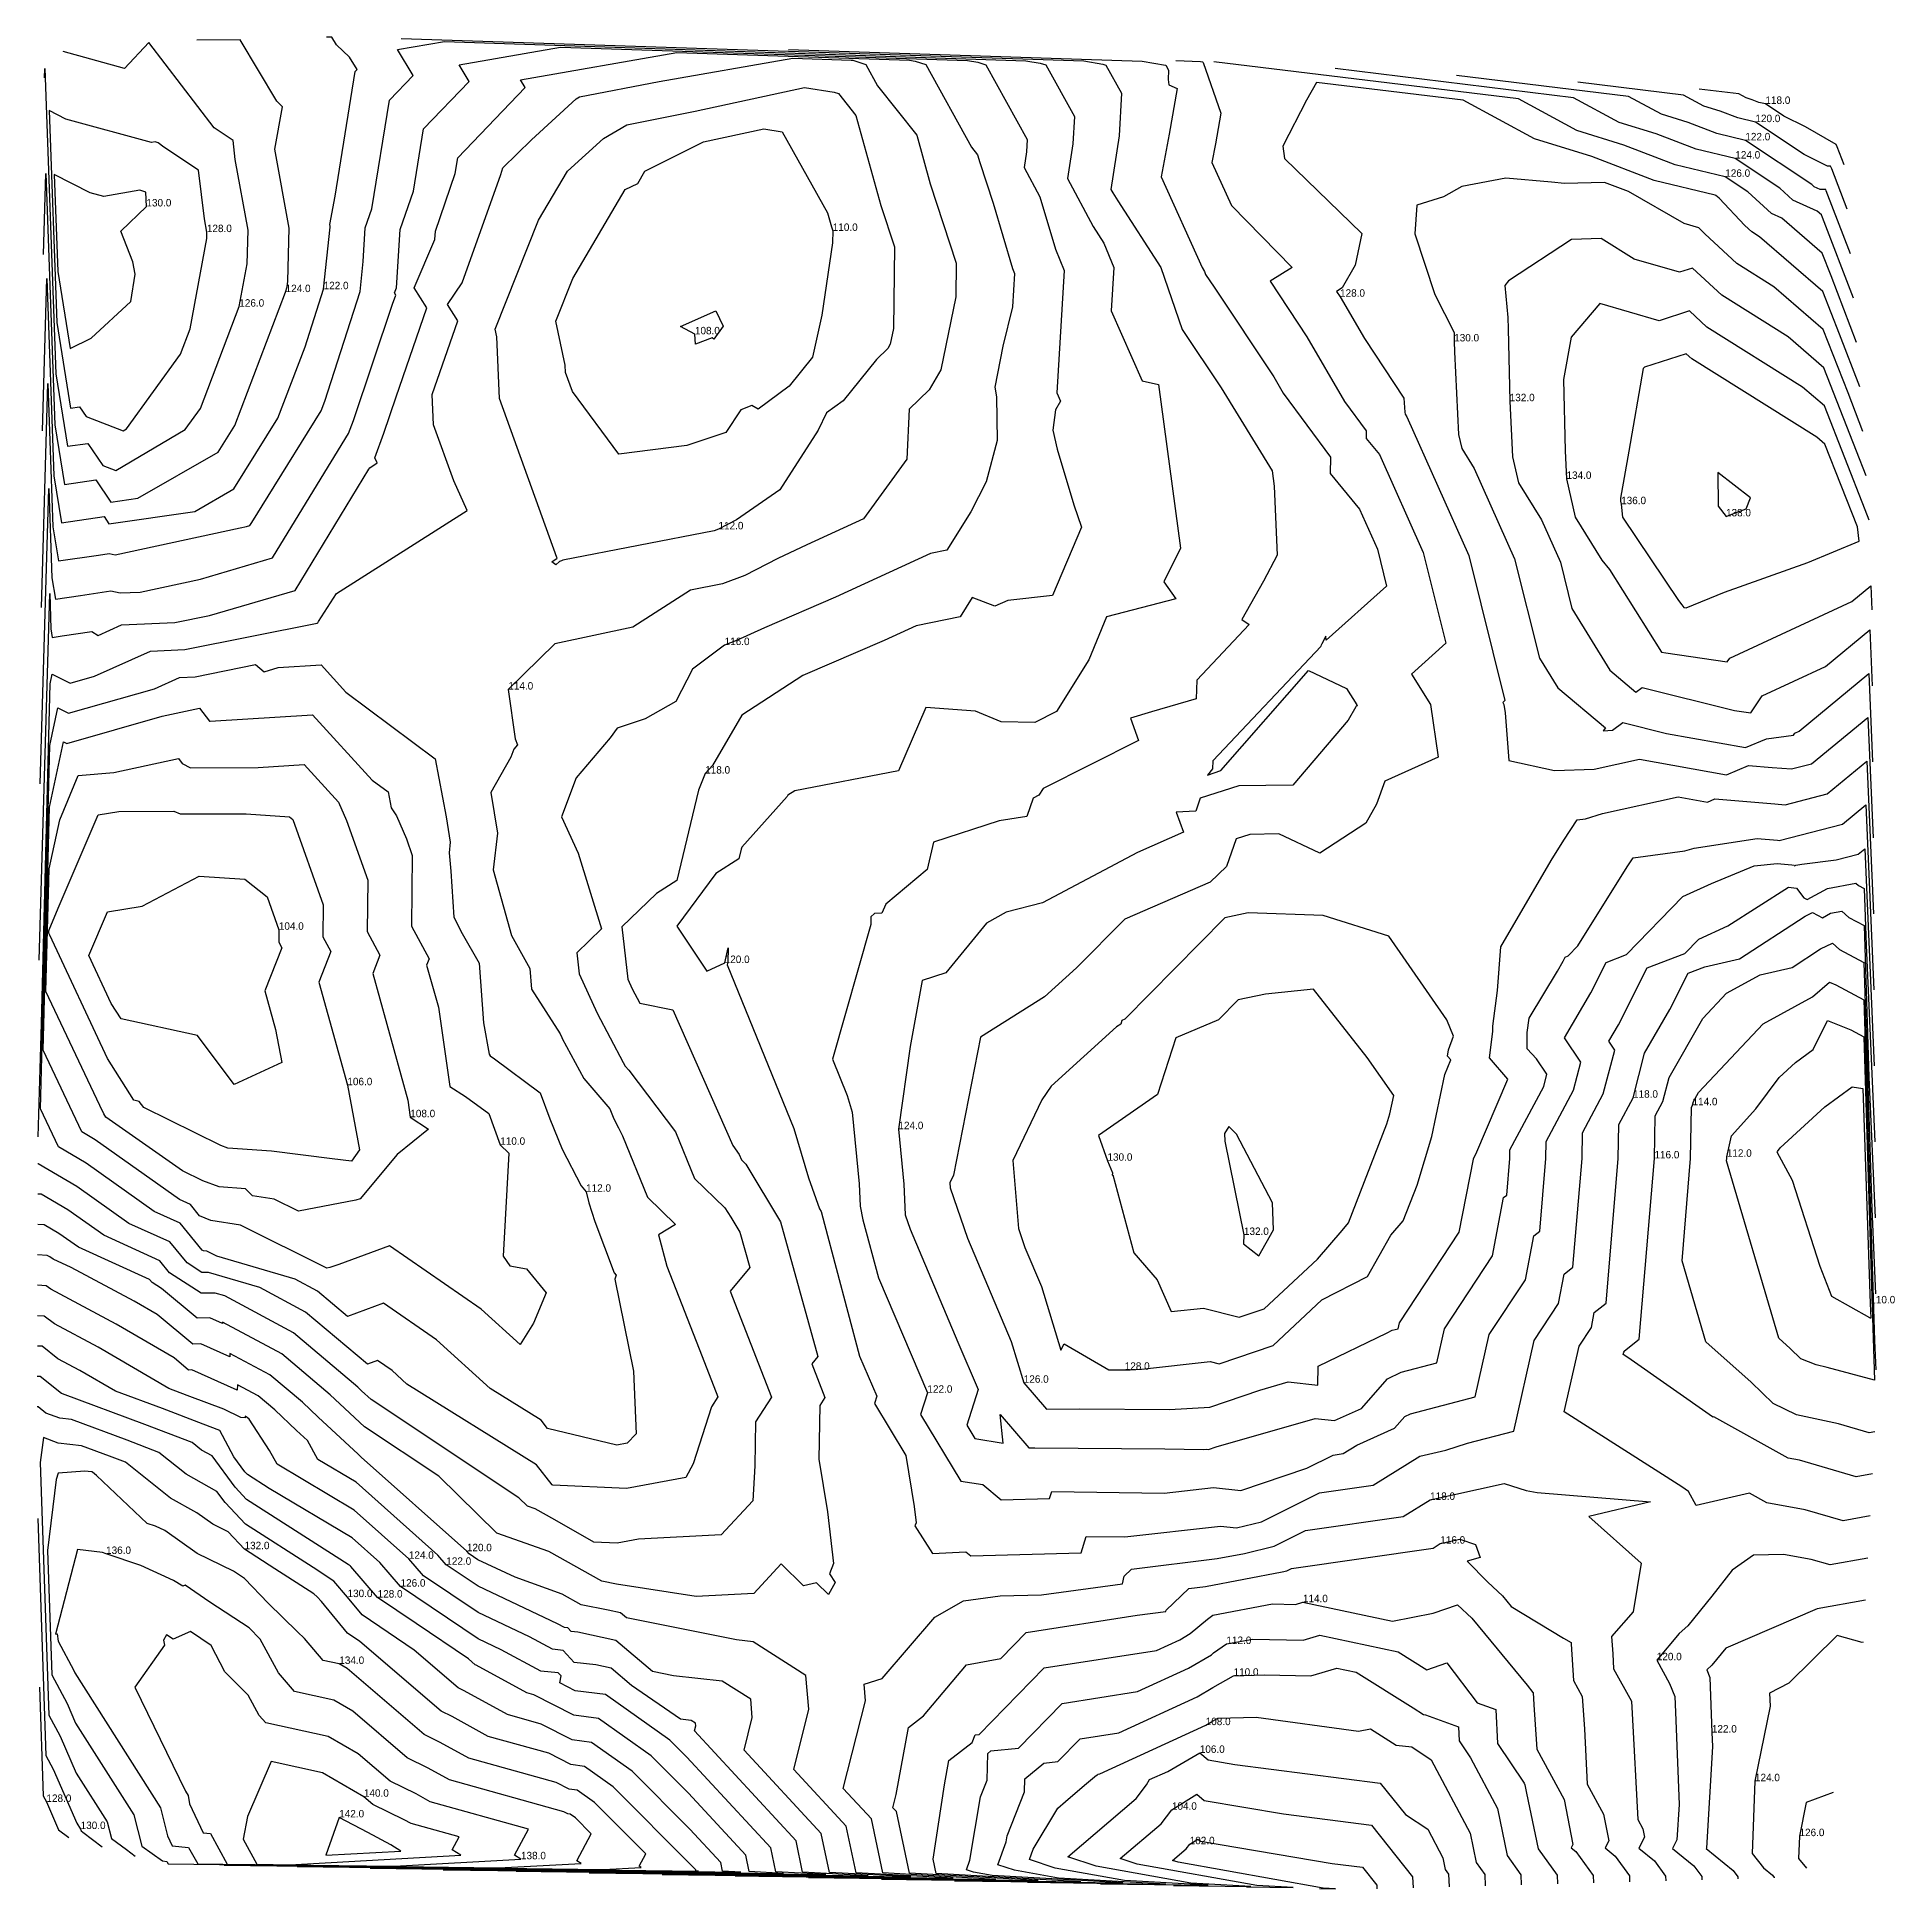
# Model space of a CAD drawing. Header units: metres. Extents: x 3 to 502, y 2 to 500.
import ezdxf

# ---------------------------------------------------------------- set-up
doc = ezdxf.new("R2010")
doc.units = ezdxf.units.M
doc.layers.add('CONTOURS', color=3, linetype='Continuous')
doc.layers.add('LABELS', color=7, linetype='Continuous')

msp = doc.modelspace()

# ---------------------------------------------------------------- linework, layer by layer
at = {"layer": 'CONTOURS'}
for points in [[(3.97, 394.02), (5.14, 434.91), (7.03, 381.95), (9.06, 369.35), (20.52, 371.01), (21.83, 369.08), (44.9, 372.39), (55.39, 378.42), (67.21, 397.45), (74.54, 416.63), (79.5, 432.06), (81.24, 448.74), (81.25, 449.02), (81.17, 449.43), (82.56, 457.06), (87.96, 490.53), (88.46, 491.05), (86.47, 494.39), (82.93, 497.67), (81.7, 499.76), (80.22, 499.75)], [(4.27, 441.42), (4.89, 463.11), (7.29, 395.66), (9.88, 379.61), (18.32, 380.83), (22.37, 374.9), (29.63, 375.94), (51.15, 388.31), (55.61, 395.49), (69.29, 431.28), (69.74, 432.69), (69.89, 434.2), (70.21, 448.48), (66.41, 469.65), (68.48, 481.07), (66.88, 482.55), (57.11, 499.04), (45.43, 498.96)], [(100.34, 499.43), (283.72, 493.38), (288.79, 492.51), (289.61, 492.25), (293.79, 484.68), (293.18, 473.25), (290.96, 458.88), (291.44, 457.98), (292.84, 455.78), (304.32, 437.86), (310.08, 421.25), (320.57, 405.54), (334.28, 383.3), (334.82, 379.17), (335.59, 360.68), (331.94, 353.63), (326.15, 343.4), (328.11, 341.98), (314.05, 327.09), (313.87, 322.08), (301.82, 318.57), (296.19, 316.88), (298.37, 310.85), (272.71, 297.96), (271.61, 296.19), (270.05, 295.42), (268.34, 290.46), (260.94, 289.25), (243.34, 283.58), (241.58, 276.21), (230.46, 266.88), (229.42, 264.53), (227.48, 264.44), (226.47, 263.5), (226.44, 261.49), (216.16, 225.28), (220.14, 215.53), (221.48, 211.01), (223.31, 191.84), (223.62, 185.8), (224.36, 182.11), (228.5, 166.54), (241.67, 135.7), (239.84, 129.86), (250.68, 111.98), (256.59, 111.05), (261.49, 106.91), (274.48, 107.27), (275.08, 109.2), (305.28, 108.7), (318.53, 110.21), (325.82, 109.43), (343.6, 115.42), (350.67, 118.96), (353.32, 119.34), (356.98, 121.6), (367.15, 126.18), (369.92, 129.35), (371.4, 130.06), (388.79, 134.56), (392.57, 151.32), (402.26, 166.04), (404.55, 177.85), (406.16, 179.11), (407.79, 198.6), (407.86, 203.19), (415.21, 216.95), (417.17, 224.45), (412.81, 230.98), (419.85, 243.07), (423.99, 251.26), (429.42, 253.35), (444.54, 268.99), (452.22, 272.48), (463.76, 277.16), (469.86, 277.81), (473.83, 277.49), (474.47, 277.41), (474.6, 277.24), (474.91, 277.41), (476.54, 277.65), (485.78, 278.82), (491.65, 280.33), (493.43, 281.79), (495.99, 223.48)], [(3.39, 299.23), (5.66, 378.51), (6.51, 354.53), (7.43, 348.83), (14.16, 349.8), (22.37, 351.03), (24.8, 350.48), (30.23, 350.7), (46.41, 354.22), (65.79, 359.88), (76.83, 378.06), (86.21, 393.3), (87.5, 396.81), (98.01, 428.03), (98.86, 430.49), (98.51, 431.05), (99.08, 432.39), (100.09, 448.13), (103.63, 458.41), (106.32, 475.1), (118.54, 487.87), (115.87, 492.36), (143.13, 497.11), (252.46, 493.5), (255.19, 493.03), (257.37, 492.33), (268.47, 472.25), (268.29, 468.94), (267.65, 464.78), (271.88, 456.84), (276.04, 442.86), (278.37, 437.1), (276.43, 404.19), (277.38, 402.04), (276.11, 399.68), (275.33, 394.24), (276.51, 389.08), (280.96, 374.17), (283.04, 368.16), (275.24, 349.8), (263.22, 348.49), (259.76, 346.94), (253.69, 349.28), (250.43, 344.11), (238.67, 341.67), (230.06, 337.7), (208.16, 328.28), (191.78, 317.66), (183.91, 304.15), (181.98, 301.97), (180.22, 297.55), (174.34, 273.24), (168.94, 269.8), (159.56, 260.78), (161.2, 246.78), (162.38, 244.19), (164.43, 240.31), (173.27, 238.5), (189.36, 202.06), (191.14, 199.72), (191.73, 198.28), (192.66, 197.37), (192.85, 197.08), (202.21, 181.59), (212.25, 145.45), (210.6, 143.44), (214.1, 134.39), (212.74, 132.29), (212.54, 117.87), (214.85, 103.74), (216.44, 89.83), (215.37, 87.06), (216.87, 84.74), (215.13, 81.51), (211.91, 84.64), (208.37, 83.8), (202.42, 89.72), (195.07, 81.8), (179.56, 80.97), (158.11, 84.32), (154.2, 85.09), (139.94, 93.05), (126.02, 98), (110.42, 113.26), (90.48, 126.54), (83.87, 132.69), (81.27, 135.15), (68.25, 146.12), (52.31, 154.69), (52.29, 154.28), (48.89, 155.8), (45.53, 155.69), (35.92, 163.67), (33.41, 165.29), (32.73, 166.12), (13.61, 174.77), (8.36, 178.49), (4.46, 180.8), (2.7, 180.88)], [(3.09, 251.83), (5.91, 350.31), (6.25, 340.82), (6.61, 338.56), (9.28, 338.95), (17.26, 340.14), (18.89, 339.1), (25.22, 341.94), (39.48, 342.57), (48.87, 344.46), (71.87, 351.17), (91.62, 383.7), (91.89, 384.13), (93.88, 385.39), (93.24, 386.82), (95.65, 393.39), (98.94, 403.15), (107.18, 427.05), (103.83, 432.42), (109.35, 445.45), (109.5, 447.68), (114.82, 463.15), (115.5, 467.38), (133.59, 486.28), (132.37, 488.32), (174.32, 495.62), (236.83, 493.56), (238.39, 493.29), (241.25, 492.37), (253.49, 470.22), (255.13, 468.16), (255.7, 466.11), (259.29, 455.19), (264.52, 437.61), (265.05, 436.3), (264.52, 427.33), (261.91, 416.74), (259.73, 405.76), (260.26, 403.19), (260.44, 391.41), (257.42, 380.32), (253.34, 372.27), (246.87, 361.99), (242.46, 361.08), (216.96, 349.34), (197.88, 341.13), (190.41, 337.68), (187.2, 336.49), (178.53, 329.99), (174.11, 321.36), (165.81, 316.72), (158.29, 314.15), (156.48, 311.59), (147.28, 300.84), (143.38, 290.39), (147.84, 280.59), (154.11, 260.25), (147.48, 253.88), (148.14, 248.24), (152.92, 237.66), (159.96, 224.36), (160.49, 223.38), (161.43, 222.29), (173.99, 205.77), (179.12, 193.25), (187.21, 185.37), (188.86, 182.88), (191.31, 178.82), (193.94, 169.36), (188.72, 163.01), (199.75, 134.49), (195.47, 127.87), (195.31, 116.08), (194.76, 106.67), (186.27, 97.52), (164.02, 96.33), (158.34, 95.28), (152.09, 95.54), (141.6, 101.53), (136.31, 104.48), (134.23, 105.22), (131.91, 107.49), (92.22, 133.91), (89.7, 136.25), (88.71, 137.19), (71.44, 151.74), (52.92, 161.7), (50.33, 162.45), (46.58, 162.47), (38.12, 167.91), (35.47, 171.16), (20.41, 177.97), (10.79, 184.78), (3.66, 189), (2.73, 189.04)], [(2.8, 204.43), (3.67, 234.83), (6.05, 326.12), (6.61, 328.7), (11.45, 326.27), (17.98, 328.13), (33.02, 334.87), (42.22, 335.28), (77.72, 342.39), (77.95, 342.46), (78.14, 342.78), (82.95, 350.37), (118.07, 372.62), (114.46, 380.61), (109.03, 395.66), (108.67, 403.79), (115.5, 423.6), (112.78, 427.96), (116.71, 433.8), (127.05, 462.86), (127.61, 464.7), (135.3, 472.2), (147.32, 483.16), (148.23, 483.69), (169.6, 487.88), (205.52, 494.14), (221.21, 493.62), (221.6, 493.55), (225.13, 492.41), (228.3, 486.66), (238.81, 473.45), (242.43, 460.33), (249.42, 439.1), (249.31, 430.03), (245.28, 410.37), (242.15, 405), (236.77, 399.81), (236.17, 386.39), (224.48, 370.42), (209.32, 363.44), (201.5, 359.78), (192.58, 355.15), (186.66, 352.92), (178.01, 351.26), (162.53, 341.32), (141.6, 336.79), (129.1, 324.54), (130.9, 311.3), (131.56, 309.7), (130.56, 308.52), (129.78, 306.43), (124.37, 296.91), (126.15, 285.99), (125, 276.16), (129.91, 258.53), (134.88, 249.66), (135.3, 244.06), (143.04, 232.06), (143.46, 231.13), (143.6, 230.87), (149.34, 220.05), (156.33, 211.97), (157.44, 209.22), (158.67, 206.88), (159.78, 204.67), (166.5, 188.23), (174.04, 180.9), (169.42, 178.11), (171.65, 169.67), (181.2, 145.46), (185.4, 134.59), (183.67, 131.91), (178.73, 116.62), (176.75, 112.93), (160.86, 109.99), (141.04, 110.84), (140.87, 110.94), (136.68, 116.34), (101.88, 137.99), (97.89, 141.63), (93.92, 144.36), (91.23, 143.37), (74.62, 157.36), (62.39, 163.94), (48.55, 167.98), (46.8, 167.99), (42.84, 170.54), (38.21, 176.2), (27.21, 181.17), (13.23, 191.07), (2.86, 197.2), (2.76, 197.21)], [(3.68, 346.62), (5.4, 406.71), (6.77, 368.24), (8.25, 359.09), (19.04, 360.65), (21.85, 361.07), (23.46, 360.71), (57.05, 367.94), (58.79, 368.32), (59.71, 368.58), (60.24, 369.45), (64.58, 376.51), (78.81, 399.41), (79.8, 401.98), (89.26, 431.44), (90.1, 439.5), (90.69, 448.58), (92.44, 453.67), (97.14, 482.82), (103.5, 489.46), (99.37, 496.4), (111.93, 498.59), (268.09, 493.44), (271.99, 492.77), (273.49, 492.29), (281.13, 478.46), (280.74, 471.09), (279.3, 461.83), (286.19, 448.94), (289.03, 444.47), (291.69, 437.89), (291.01, 426.29), (299.32, 407.47), (303.77, 406.45), (309.67, 362.51), (305.19, 353.44), (308.41, 348.9), (289.8, 344.09), (285.02, 332.57), (276.29, 318.62), (270.52, 315.74), (261.46, 315.9), (254.61, 318.72), (241.28, 319.76), (233.88, 302.68), (206.05, 297.39), (204.17, 296.18), (203.98, 295.85), (191.86, 282.19), (191.67, 281.72), (191.05, 279.12), (184.86, 275.17), (174.39, 261.02), (182.42, 248.95), (187.22, 251.11), (188.13, 255.2), (188.08, 251.3), (187.88, 250.59), (205.82, 206.65), (209.76, 193.41), (212.66, 185.1), (213.11, 184.35), (214.05, 180.97), (223.46, 145.56), (228.05, 134.81), (227.42, 132.78), (235.9, 118.8), (238.14, 105.1), (238.63, 100.79), (238.3, 99.93), (243.07, 92.52), (252.02, 92.98), (253.29, 91.92), (282.93, 92.73), (284.3, 97.13), (294.7, 96.96), (320.39, 99.88), (324.67, 99.43), (331.37, 101.03), (346.93, 108.81), (361.38, 110.89), (373.95, 118.67), (380.95, 120.23), (386.71, 122.18), (399.13, 125.39), (404.62, 149.76), (411.13, 159.64), (412.66, 167.56), (415.06, 169.44), (417.51, 198.61), (417.61, 205.47), (423.2, 215.94), (426.27, 227.69), (424.67, 230.09), (427.26, 234.53), (434.98, 249.81), (445.11, 253.7), (448.82, 257.53), (456.62, 261.08), (472.93, 271.48), (475.06, 271.21), (477.04, 268.58), (477.93, 268.12), (483.41, 271.12), (491.06, 272.57), (491.77, 271.93), (493.3, 271.12), (493.78, 255.86), (496.1, 203.07)], [(4.56, 488.82), (4.63, 491.31), (7.55, 409.37), (10.7, 389.88), (16.12, 390.66), (20.19, 384.68), (23.67, 383.35), (42.34, 394.38), (46.45, 400.06), (56.84, 427.38), (58.97, 438.89), (59.18, 447.94), (55.77, 466.9), (55.15, 471.98), (50.05, 475.38), (32.53, 498.32), (26.01, 491.35), (9.54, 495.93)], [(204.35, 496.46), (299.35, 493.32), (305.58, 492.25), (305.73, 492.21), (306.45, 490.89), (306.32, 488.42), (306.53, 486.97), (308.71, 486.01), (306.6, 473.68), (304.45, 462.25), (315.42, 437.91), (316.11, 436.84), (316.38, 436.05), (318.65, 432.65), (334.73, 408.54), (337.26, 404.17), (349.93, 386.98), (349.86, 382.55), (357.72, 372.98), (362.52, 362.26), (365, 352.29), (348.75, 337.77), (348.69, 338.92), (347.59, 336.79), (347.31, 336.3), (347.41, 336.24), (318.31, 305.42), (318.23, 303.24), (316.91, 301.59), (320.46, 302.83), (344.05, 329.7), (354.26, 324.87), (357.02, 320.44), (357.06, 320.16), (356.78, 320.04), (356.73, 319.92), (354.68, 316.33), (339.85, 298.89), (325.29, 298.66), (314.95, 295.4), (313.73, 291.89), (308.51, 291.64), (310.42, 286.28), (298.08, 280.76), (272.59, 267.26), (262.85, 264.79), (257.49, 261.83), (246.6, 248.43), (240.26, 246.41), (236.99, 228.71), (233.88, 206.48), (235.29, 191.7), (235.71, 183.45), (237.02, 179.66), (249.86, 149.28), (255.28, 136.58), (252.26, 126.95), (254.43, 123.37), (262.03, 122.17), (261.22, 129.82), (268.93, 120.9), (270.54, 120.91), (305.45, 120.61), (315.86, 120.44), (316.67, 120.53), (317.12, 120.48), (319.26, 121.2), (345.84, 128.82), (351.03, 128.24), (358.26, 131.5), (365.23, 139.46), (368.95, 141.26), (378.46, 143.72), (380.52, 152.88), (393.4, 172.45), (396.44, 188.14), (397.25, 188.78), (398.07, 198.6), (398.11, 200.91), (407.21, 217.97), (408.06, 221.22), (405.29, 225.37), (402.72, 228.05), (402.74, 232.45), (403.26, 236.31), (410.87, 248.92), (412.45, 251.62), (413, 252.71), (413.73, 252.99), (416.37, 255.73), (429.58, 276.89), (431.21, 279.36), (445.14, 281.2), (447.58, 281.97), (464.57, 284.53), (470, 284.08), (470.4, 284.05), (487.49, 288.41), (493.7, 293.56), (495.88, 243.89)], [(308.35, 493.48), (314.98, 493.26), (315.54, 493.17), (315.77, 492.99), (320.44, 479.34), (319.04, 471.15), (318.1, 466.13), (323.33, 454.52), (339.65, 437.85), (333.68, 434.2), (343.61, 419.3), (353.72, 401.88), (359.5, 394.03), (359.47, 392.01), (363.06, 387.64), (374.81, 361.38), (380.9, 336.97), (371.66, 328.72), (376.77, 320.5), (378.87, 306.39), (364.55, 299.98), (362.32, 293.76), (359.39, 288.62), (347.09, 280.62), (336.07, 285.79), (328.3, 285.66), (324.59, 284.49), (321.99, 277.04), (317.61, 272.8), (294.66, 262.89), (281.71, 249.83), (273.11, 242.03), (255.94, 231.19), (248.64, 194.1), (247.67, 192.05), (247.78, 190.7), (252.43, 177.17), (264.15, 149.47), (267.54, 138.37), (273.65, 131.3), (282.6, 131.39), (306.69, 131.18), (317.52, 131.78), (330.92, 136.43), (338.52, 138.61), (346.56, 137.71), (346.61, 142.84), (365.15, 151.81), (366.5, 152.46), (368.12, 152.88), (368.47, 154.44), (384.53, 178.85), (388.33, 198.44), (388.34, 198.44), (388.36, 198.59), (388.36, 198.62), (388.98, 199.8), (397.52, 219.95), (392.6, 225.63), (393.51, 232.71), (393.51, 234.18), (394.81, 243.72), (395.66, 255.46), (409.2, 278.66), (412.6, 284.11), (416.16, 289.54), (418.44, 289.84), (423, 291.27), (443.28, 295.77), (451.16, 294.34), (453.16, 295.19), (469.28, 293.86), (472.08, 293.63), (483.32, 296.5), (493.97, 305.32), (495.77, 264.29)], [(491.25, 417.74), (484.38, 435.65), (481.98, 441.75), (471.12, 451.15), (468.36, 452.39), (462.02, 458.22), (455.96, 462.25), (442.46, 465.46), (428.76, 470.78), (416.09, 474.67), (400.39, 483.15), (318.59, 493.12)], [(490.41, 429.67), (482.08, 451.36), (481.83, 452.01), (480.67, 453.02), (474.12, 455.96), (470.6, 459.2), (458.66, 467.15), (448.1, 469.65), (437.38, 473.82), (427.46, 476.86), (415.18, 483.49), (351.19, 491.3)], [(489.57, 441.6), (483.1, 458.46), (482.96, 458.8), (481.43, 458.83), (479.88, 459.53), (479.18, 460.18), (461.36, 472.04), (453.74, 473.85), (446, 476.86), (438.84, 479.05), (429.98, 483.84), (383.78, 489.47)], [(179.24, 479.84), (208.68, 486.25), (216.61, 484.97), (217.81, 484.62), (222.48, 478.74), (229.16, 454.55), (232.83, 443.41), (232.55, 421.47), (231.7, 417.29), (231.03, 416.15), (227.97, 413.19), (219.02, 402.1), (214.58, 398.83), (212.35, 394.23), (201.99, 378.19), (190.41, 370.1), (185.55, 367.58), (184.4, 367.15), (143.72, 359.32), (143.34, 359.08), (142.83, 358.97), (141.89, 358.05), (140.75, 358.89), (142.26, 359.84), (142.17, 360.03), (126.76, 402.69), (126.03, 419.23), (125.57, 421.37), (137.22, 450.59), (145, 463.75), (154.68, 472.57), (160.91, 476.24), (179.24, 479.84)], [(492.09, 405.81), (486.67, 419.95), (482.13, 431.49), (465.2, 446.15), (463.07, 447.49), (461.25, 449.18), (454.28, 456.47), (453.44, 457.24), (453.26, 457.36), (436.83, 461.26), (420.14, 467.74), (404.71, 472.48), (385.6, 482.8), (346.16, 487.61), (343.5, 482.79), (337.11, 470.47), (337.53, 467.16), (358.35, 447.03), (356.51, 438.5), (353.06, 432.39), (351.55, 431.47), (352.5, 430.05), (359.02, 418.81), (369.67, 402.78), (369.86, 399.01), (369.97, 398.49), (370.43, 397.75), (387.1, 360.51), (396.79, 321.64), (396.18, 321.1), (396.52, 320.57), (396.86, 318.3), (397.86, 305.49), (410.06, 302.78), (420.73, 303.16), (432.92, 305.86), (456.26, 301.65), (462.17, 304.16), (468.55, 303.64), (473.75, 303.21), (479.15, 304.59), (494.24, 317.08), (495.66, 284.7)], [(488.72, 453.53), (484.56, 464.39), (484.26, 465.12), (483.46, 465.14), (477.18, 468.2), (464.06, 476.93), (459.37, 478.05), (454.61, 479.89), (450.22, 481.24), (444.77, 484.19), (416.37, 487.65)], [(487.88, 465.46), (486.02, 470.32), (485.78, 470.91), (477.54, 475.7), (471.65, 478.57), (466.75, 481.83), (465.01, 482.24), (463.23, 482.93), (461.59, 483.44), (459.56, 484.53), (448.97, 485.83)], [(7.81, 423.08), (11.51, 400.14), (13.91, 400.49), (15.72, 397.84), (25.64, 394.05), (26.53, 394.58), (41.02, 414.64), (43.6, 421.42), (48.1, 445.71), (48.14, 447.4), (47.5, 450.95), (45.91, 464.03), (36.59, 470.24), (35.09, 471.34), (34.22, 471.64), (33.27, 471.47), (10.25, 477.77), (5.78, 480.05), (7.81, 423.08)], [(144.49, 409.72), (144.41, 411.62), (141.82, 423.47), (146.39, 434.92), (160.52, 458.83), (163.89, 460.45), (165.76, 463.76), (181.5, 471.61), (197.71, 475.14), (202.69, 474.34), (214.83, 452.61), (215.89, 448.78), (216.24, 447.72), (216.2, 444.52), (213.28, 425.06), (210.84, 413.79), (204.57, 406.02), (196.16, 399.82), (194.49, 400.8), (191.58, 399.71), (187.49, 393.58), (177.01, 390.06), (158.78, 387.72), (146.34, 404.62), (144.49, 409.72)], [(8.07, 436.79), (11.4, 416.13), (17.04, 418.91), (27.7, 428.75), (28.88, 436.13), (28.23, 439.38), (24.98, 447.63), (31.9, 454.29), (31.75, 458.12), (30.08, 458.7), (20.41, 456.98), (16.74, 457.99), (7.14, 462.88), (8.07, 436.79)], [(492.94, 393.88), (488.96, 404.24), (482.28, 421.23), (469.05, 432.69), (459.04, 438.96), (450.46, 446.91), (448.87, 448.57), (444.91, 449.68), (429.98, 458.27), (423.51, 460.69), (412.81, 460.42), (409.32, 460.79), (397.04, 461.92), (385.17, 459.68), (380.25, 456.89), (373.1, 454.62), (372.56, 446.96), (377.91, 430.68), (383.13, 420.46), (383.15, 418.04), (383.21, 415.28), (384.34, 393.04), (385.19, 389.28), (388.52, 383.92), (399.39, 359.63), (406.04, 332.98), (410.95, 324.97), (423.76, 314.29), (423.13, 313.47), (425.71, 313.6), (428.46, 315.7), (440.18, 312.77), (461.36, 308.95), (467, 311.35), (474.27, 312.26), (474.64, 312.83), (475.83, 313.37), (494.51, 328.84), (495.55, 305.11)], [(493.78, 381.95), (491.25, 388.54), (482.43, 410.96), (472.89, 419.23), (455.01, 430.44), (447.14, 437.72), (443.69, 436.6), (431.52, 440.13), (422.64, 445.67), (414.66, 445.42), (397.73, 434.29), (396.76, 433.08), (397.59, 424.45), (397.61, 421.46), (398.07, 401.98), (398.83, 387.08), (400.41, 380.07), (406.61, 370.09), (411.69, 358.76), (414.78, 346.32), (424.99, 329.71), (431.98, 323.87), (433.63, 325.13), (458.46, 318.92), (462.84, 318.26), (465.9, 322.9), (482.91, 330.77), (494.78, 340.61), (495.44, 325.52)], [(186.76, 422.11), (184.31, 418.68), (183.88, 419.02), (179.39, 417.3), (179.22, 419.95), (175.38, 422.01), (184.81, 426.28), (186.76, 422.11)], [(494.62, 370.02), (493.54, 372.83), (482.58, 400.7), (476.74, 405.76), (450.98, 421.91), (446.32, 426.22), (438.25, 423.61), (422.26, 428.25), (414.53, 419.19), (412.48, 407.78), (412.93, 388.68), (413.32, 381.12), (415.63, 370.86), (422.82, 359.29), (424.87, 356.8), (438.82, 334.62), (439.96, 334.44), (456.48, 331.95), (457.15, 332.98), (489.98, 348.17), (495.05, 352.37), (495.33, 345.93)], [(482.73, 390.44), (480.59, 392.3), (446.94, 413.39), (445.5, 414.72), (434.29, 411.1), (433.91, 410.76), (430.06, 388.59), (427.78, 375.94), (427.79, 375.38), (427.81, 375.16), (427.99, 374.33), (428.33, 370.8), (443.4, 348.42), (444.32, 347.3), (444.79, 346.55), (445.45, 346.45), (455.75, 350.72), (478.1, 358.65), (491.89, 364.39), (491.45, 368.26), (482.73, 390.44)], [(462.7, 376.02), (453.98, 382.88), (454.07, 373.79), (456.16, 371.05), (457.26, 371.51), (461.57, 373.04), (462.7, 376.02)], [(5.96, 309.54), (8.13, 319.62), (10.97, 318.19), (34.05, 324.76), (40.82, 327.8), (44.97, 327.98), (61.17, 331.23), (63.5, 329.28), (67.24, 330.46), (78.79, 331.18), (85.46, 323.85), (109.47, 305.96), (112.4, 290.34), (113.51, 283.53), (113.17, 280.68), (113.68, 275.75), (114.44, 263.41), (116.74, 259.03), (121.23, 251.03), (122.41, 235.05), (123.97, 226.65), (124.26, 226.21), (125.35, 225.34), (137.65, 216.26), (140.25, 209.24), (143.52, 201.14), (148.7, 191.29), (149.99, 189.68), (150.71, 186.66), (152.36, 181.67), (157.52, 167.86), (158.03, 167.25), (157.75, 166.24), (162.68, 141.47), (163.45, 124.64), (161.01, 122.15), (158.21, 121.64), (139.58, 126.13), (137.9, 128.3), (124.19, 136.83), (109.83, 149.91), (95.54, 159.74), (85.87, 156.19), (77.8, 162.99), (71.86, 166.18), (50.8, 172.34), (48.08, 173.69), (47.23, 173.82), (46.9, 173.96), (40.95, 181.23), (34.01, 184.37), (15.67, 197.35), (8.24, 201.75), (3.41, 211.96), (5.96, 309.54)], [(5.87, 292.96), (9.65, 310.53), (10.49, 310.1), (36.14, 317.41), (46.19, 319.56), (48.88, 316.07), (48.89, 316.07), (48.98, 316.07), (76.54, 317.79), (92.54, 300.2), (96.79, 297.04), (97.59, 292.75), (99.02, 290.62), (101.72, 284.46), (103.31, 280.01), (103.09, 261.04), (107.81, 252.21), (107.16, 250.56), (110.3, 239.23), (113.43, 217.98), (117.57, 215.27), (123.82, 210.66), (126.93, 202.28), (129.25, 200.04), (127.67, 172.37), (129.51, 169.8), (134, 168.97), (139.23, 162.51), (135.89, 154.38), (132.24, 148.64), (121.77, 158.18), (97.17, 175.11), (83.57, 170.13), (81.19, 169.29), (80.39, 169.14), (57.13, 180.69), (49.23, 181.94), (46.16, 183.25), (43.69, 186.27), (40.81, 187.58), (18.11, 203.64), (14.54, 205.76), (4.16, 227.69), (5.87, 292.96)], [(5.77, 276.37), (8.62, 289.58), (13.54, 301.43), (23.1, 302.3), (40.47, 306.01), (41.51, 304.67), (43.74, 303.53), (61.88, 303.62), (74.29, 304.4), (83.49, 294.29), (85.64, 289.39), (91.36, 273.35), (91.2, 259.6), (94.62, 253.21), (92.68, 248.25), (102.1, 214.27), (102.77, 209.69), (107.7, 206.46), (99.23, 199.67), (89.26, 187.77), (88.14, 187.38), (72.76, 184.42), (66.18, 187.69), (60.37, 188.61), (58.53, 190.49), (51.39, 191.01), (47.04, 192.6), (41.62, 195.28), (20.99, 209.7), (20.43, 210.57), (19.35, 212.88), (4.91, 243.42), (5.77, 276.37)], [(5.68, 259.79), (5.74, 260.05), (8.15, 265.87), (18.89, 290.89), (24.51, 291.82), (39.22, 291.84), (40.97, 291.15), (58.67, 291.18), (70.29, 290.4), (71.2, 289.68), (79.41, 266.69), (79.31, 258.17), (81.43, 254.21), (78.2, 245.95), (85.87, 218.28), (89.1, 200.97), (86.94, 197.85), (81.79, 198.49), (65.51, 200.54), (53.77, 201.39), (51.88, 202.09), (31.16, 212.32), (29.96, 213.94), (28.52, 214.25), (21.42, 225.42), (5.95, 258.55), (5.66, 259.15), (5.68, 259.79)], [(25.07, 236.08), (22.41, 240.27), (16.42, 253.08), (21.46, 264.82), (30.77, 266.36), (46.04, 274.47), (58.3, 273.65), (64.29, 268.92), (67.46, 260.03), (67.42, 256.74), (68.24, 255.21), (63.72, 243.64), (66.59, 233.27), (68.25, 224.38), (55.44, 218.5), (45.63, 231.64), (25.07, 236.08)], [(381.17, 235.82), (365.57, 258.3), (348, 263.88), (327.82, 264.56), (321.52, 263.21), (294.65, 236.02), (293.9, 235.7), (293.58, 234.71), (292.48, 233.94), (274.87, 218.06), (272.36, 214.38), (264.62, 198.06), (266.1, 179.78), (267.85, 174.68), (272.27, 164.24), (277.51, 147.1), (278.42, 148.87), (290.41, 141.83), (294.67, 141.87), (296.14, 141.86), (299.15, 142.02), (317.6, 144.1), (320.02, 143.48), (334.5, 148.42), (347.6, 160.63), (359.87, 166.93), (366.16, 178.01), (369.47, 181.83), (373.19, 191.45), (377.12, 204.53), (380.62, 221.18), (382.27, 225.09), (381.39, 226.11), (381.61, 227.82), (382.93, 231.44), (381.17, 235.82)], [(494.9, 102.61), (487.62, 101.27), (477.45, 104.27), (467.12, 106.15), (462.47, 108.73), (448.18, 105.38), (446.12, 109.17), (444.33, 110.42), (412.7, 130.58), (416.68, 148.19), (419.99, 153.23), (420.77, 157.27), (423.97, 159.77), (427.23, 198.62), (427.36, 207.75), (431.19, 214.93), (434.31, 226.85), (441.06, 238.66), (445.97, 248.36), (450.44, 250.07), (459.76, 252.25), (477.38, 263.72), (479.38, 264.65), (482.06, 263.28), (484.24, 264.47), (487.28, 265.05), (489.19, 263.32), (493.26, 261.17), (494.55, 220.48), (496.2, 182.66)], [(495.52, 113.9), (491.13, 113.1), (475.87, 117.6), (472.82, 118.16), (452.93, 129.2), (452.58, 129.12), (452.53, 129.21), (429.79, 145.18), (428.58, 145.96), (428.73, 146.63), (428.86, 146.83), (428.89, 146.98), (432.87, 150.11), (436.94, 198.63), (437.11, 210.03), (439.18, 213.91), (440.87, 220.37), (449.93, 236.21), (456.28, 242.99), (465.33, 247.94), (473.9, 249.94), (481.51, 254.89), (484.75, 256.4), (486.61, 254.72), (493.22, 251.21), (495.31, 185.09), (496.31, 162.25)], [(496.15, 125.2), (494.64, 124.92), (486.37, 127.36), (475.1, 129.78), (468.82, 132.83), (462.91, 138.55), (450.74, 149.38), (444.35, 171.12), (446.66, 198.63), (446.86, 212.31), (447.17, 212.9), (447.43, 213.89), (448.81, 216.3), (466.1, 234.79), (479.41, 242.06), (483.98, 245.93), (485.63, 245.27), (493.18, 241.26), (496.08, 149.71), (496.42, 141.84)], [(354.77, 181.31), (365.08, 207.95), (365.86, 210.56), (366.9, 215.5), (359.78, 225.73), (345.36, 244.11), (332.48, 242.77), (325.1, 241.19), (319.81, 235.83), (308.39, 230.97), (303.48, 215.81), (287.62, 204.82), (290.03, 198), (291.35, 194.74), (291.32, 194.12), (291.48, 194.26), (297.11, 173.25), (303.36, 166.06), (307.14, 157.47), (315.79, 158.44), (325.43, 155.96), (332.14, 158.25), (346.45, 171.58), (353.03, 179.29), (354.77, 181.31)], [(495.26, 164.44), (496.02, 139.04), (483.31, 142.44), (480.4, 143.18), (476.28, 144.82), (473.4, 147.61), (470.31, 150.36), (456.32, 197.97), (456.38, 198.64), (456.38, 199.06), (457.6, 204.72), (464.14, 211.94), (470.41, 220.39), (474.82, 224.41), (479.61, 227.92), (483.41, 235.68), (489.71, 233.13), (493.14, 231.31), (495.26, 164.44)], [(474.02, 192.69), (469.91, 200.28), (469.95, 200.49), (470.71, 201.51), (482.73, 212.46), (490.08, 217.85), (492.89, 217.37), (494.92, 159.7), (495.04, 155.69), (494.88, 155.74), (494.76, 155.78), (484.62, 161.58), (481.41, 169.59), (474.02, 192.69)], [(334.34, 186.69), (324.69, 205.11), (322.61, 207.22), (321.48, 205.36), (321.59, 203.3), (326.68, 178.07), (326.59, 175.71), (330.64, 172.49), (334.6, 179.42), (334.34, 186.69)], [(170.46, 6.33), (248.61, 5.33), (222.49, 6.8), (219.87, 19.29), (205.74, 34.54), (209.85, 50.71), (209.03, 59.79), (194.87, 68.79), (190.38, 69.29), (160.86, 75.26), (159.24, 76.63), (155.91, 77.34), (148.7, 78.76), (143.57, 81.61), (130.91, 86.12), (120.94, 90.83), (118.59, 92.41), (117.97, 93.13), (89.55, 118.43), (88.93, 119.03), (88.74, 119.16), (78.03, 129.12), (73.83, 133.12), (65.07, 140.49), (54.34, 146.26), (54.29, 145.33), (46.48, 148.81), (44.37, 148.74), (34.76, 156.72), (28.6, 160.31), (11.7, 169.35), (6.81, 171.57), (5.92, 172.2), (5.26, 172.59), (2.68, 172.71)], [(150.84, 6.75), (237.2, 5.64), (215.32, 6.88), (213.13, 17.34), (192.41, 39.7), (194.63, 48.46), (194.19, 53.37), (186.53, 58.24), (173.48, 59.68), (167.86, 60.82), (157.97, 69.18), (147.75, 71.36), (145.96, 71.56), (145.06, 72.54), (144.2, 72.64), (142.29, 73.67), (120.96, 83.75), (112.44, 89.48), (110.18, 92.11), (88.2, 111.68), (77.93, 117.8), (75.12, 122.84), (72.2, 125.56), (66.38, 131.09), (61.89, 134.87), (56.38, 137.83), (56.3, 136.37), (44.07, 141.82), (43.21, 141.79), (39.31, 145.04), (23.75, 154.1), (6.19, 163.49), (4.99, 164.44), (2.65, 164.55)], [(131.22, 7.17), (225.79, 5.96), (208.15, 6.95), (206.39, 15.38), (179.08, 44.86), (179.42, 46.2), (179.35, 46.95), (178.18, 47.69), (175.31, 48.01), (162.21, 57.08), (156.7, 61.73), (152.62, 62.6), (146.76, 63.26), (143.79, 66.48), (141, 66.79), (134.75, 70.17), (120.99, 76.67), (106.3, 86.55), (102.38, 91.09), (87.67, 104.19), (67.03, 116.49), (64.96, 120.21), (59.45, 128.56), (58.94, 129.05), (58.71, 129.25), (58.42, 129.4), (58.4, 128.98), (57.21, 129.02), (52.67, 131.25), (43.55, 134.69), (40.93, 135.69), (37.92, 136.81), (18.89, 147.89), (7.16, 154.17), (4.45, 156.3), (2.62, 156.39)], [(111.61, 7.59), (214.38, 6.27), (200.99, 7.03), (199.65, 13.43), (177.03, 37.84), (172.52, 42.37), (155.22, 54.63), (147.05, 55.67), (142.95, 57.79), (143.27, 59.63), (142.53, 60.43), (137.79, 60.95), (127.21, 66.66), (121.01, 69.59), (100.15, 83.62), (94.59, 90.07), (87.14, 96.7), (64.82, 110.01), (59.01, 113.73), (58.36, 114.43), (55.39, 118.47), (51.64, 125.54), (47.12, 127.24), (36.2, 131.43), (23.62, 136.09), (14.04, 141.68), (8.13, 144.84), (3.91, 148.16), (2.6, 148.22)], [(91.99, 8.01), (202.97, 6.59), (193.82, 7.11), (192.91, 11.48), (177.46, 28.15), (167.44, 38.2), (153.32, 48.21), (146.65, 49.06), (135.94, 54.58), (134.07, 55.1), (120.45, 62.54), (120.21, 62.66), (118.4, 64.21), (104.37, 73.72), (94, 80.69), (86.79, 89.05), (86.61, 89.21), (86.07, 89.53), (58.76, 107.05), (55.69, 110.32), (49.52, 118.71), (46.68, 120.31), (44.19, 122.3), (31.47, 127.18), (9.32, 135.38), (9.18, 135.46), (9.1, 135.51), (3.37, 140.02), (2.57, 140.06)], [(72.38, 8.43), (191.56, 6.91), (186.66, 7.18), (186.17, 9.53), (177.89, 18.46), (162.37, 34.03), (151.42, 41.78), (146.25, 42.44), (137.95, 46.72), (128.89, 49.25), (117.22, 55.63), (115.63, 56.41), (103.8, 66.57), (89.83, 76.03), (85.92, 80.81), (82.24, 85.11), (76.64, 88.73), (58.5, 100.36), (53.03, 106.2), (50.84, 109.18), (42.53, 113.85), (35.25, 119.66), (26.74, 122.92), (11.76, 128.47), (8.64, 128.83), (4.91, 130.24), (2.83, 131.88), (2.54, 131.89)], [(52.76, 8.85), (180.15, 7.22), (179.49, 7.26), (179.42, 7.57), (178.31, 8.77), (157.29, 29.86), (149.52, 35.36), (145.86, 35.83), (139.96, 38.87), (123.7, 43.4), (114, 48.71), (111.05, 50.15), (89.2, 68.92), (85.94, 71.13), (78.95, 79.67), (77.74, 80.84), (76.85, 81.71), (66.42, 88.43), (58.25, 93.67), (53.86, 98.36), (49.7, 100.4), (45.43, 103.42), (38.37, 107.38), (26.31, 117.01), (22.01, 118.66), (14.45, 121.47), (8.17, 122.19), (4.22, 123.68), (3.38, 116.93), (5.68, 49.12), (8.73, 43.45), (13.06, 33.54), (21.38, 20.42), (22.49, 15.96), (26.58, 13.04), (28.91, 11.27)], [(6.45, 59.94), (10.58, 52.27), (12.88, 46.99), (28.54, 22.32), (30.63, 13.93), (36.21, 9.94), (37.35, 9.82), (37.69, 9.19), (154.65, 7.64), (164.75, 8.2), (164.24, 8.52), (166.02, 11.84), (152.21, 25.69), (147.62, 28.94), (145.46, 29.22), (141.97, 31.01), (118.52, 37.55), (110.77, 41.79), (106.47, 43.89), (85.8, 61.66), (83.7, 62.86), (79.38, 63.81), (74.34, 69.67), (72.5, 71.46), (64.59, 79.19), (58.26, 85.8), (55.25, 87.78), (45.56, 92.53), (36.84, 98.71), (34.29, 99.87), (32.12, 100.6), (18.51, 113.47), (17.37, 114.37), (17.28, 114.41), (17.14, 114.46), (15.39, 114.66), (8.23, 114.09), (7.69, 112.43), (5.32, 93.33), (6.45, 59.94)], [(190.07, 5.91), (260.02, 5.01), (229.65, 6.72), (226.61, 21.24), (219.07, 29.39), (225.06, 52.97), (224.66, 57.39), (229.48, 58.96), (243.7, 75.44), (251.33, 79.78), (261.24, 81.19), (272.28, 81.4), (294.08, 84.33), (294.49, 86.44), (296.46, 88.32), (319.46, 91.14), (326.86, 92.56), (334.77, 94.45), (343.19, 98.66), (369.43, 102.43), (376.68, 106.92), (396.54, 111.33), (402.47, 109.4), (405.48, 108.87), (435.92, 106.42), (419.28, 102.43), (433.36, 89.93), (431.2, 76.82), (425.42, 70.22), (425.74, 65.55), (425.97, 61.53), (430.74, 52.82), (430.97, 49.55), (432.46, 21.11), (433.83, 18.58), (434.27, 16.32), (432.72, 13.39), (436.97, 9.94), (439.92, 5.84), (439.97, 4.58)], [(2.75, 101.94), (4.91, 38.3), (6.89, 34.62), (13.24, 20.09), (14.23, 18.53), (14.36, 18), (14.84, 17.65), (19.97, 13.76)], [(209.69, 5.48), (271.43, 4.7), (236.82, 6.65), (233.35, 23.2), (232.4, 24.23), (233.31, 27.8), (236.55, 45.76), (240.59, 48.89), (252.18, 62.61), (261.42, 64.34), (268.21, 71.28), (297.97, 75.94), (305.7, 76.98), (305.75, 77.26), (311.87, 83.09), (316.32, 83.63), (336.96, 87.58), (338.17, 87.87), (339.45, 88.52), (377.49, 93.98), (379.41, 95.17), (384.66, 96.34), (388.9, 94.96), (390.1, 91.49), (386.64, 90.45), (392.17, 84.84), (396.09, 81.17), (398.44, 78.33), (412.49, 69.74), (414.56, 68.66), (414.59, 68.14), (415.16, 58.38), (417.51, 54.09), (418.12, 45.41), (418.9, 30.55), (423.27, 22.53), (424.67, 15.33), (423.66, 13.45), (426.4, 11.23), (430.21, 5.94), (430.27, 4.31)], [(147.14, 21.52), (145.73, 22.52), (145.06, 22.6), (143.99, 23.16), (113.34, 31.7), (107.54, 34.87), (101.9, 37.63), (87.3, 50.17), (82.2, 53.12), (71.66, 55.42), (67.34, 60.44), (62.43, 69.47), (59.51, 72.53), (48.97, 79.44), (42.27, 83.98), (41.66, 83.71), (39.19, 85.29), (30.4, 89.28), (21.06, 92.4), (20.11, 92.76), (13.37, 93.59), (7.48, 70.9), (7.88, 70.96), (8.17, 69), (12.42, 61.09), (12.7, 60.45), (35.7, 24.22), (37.56, 16.72), (38.82, 14.05), (43.21, 13.57), (45.66, 9.15), (126.57, 8.08), (148.63, 9.3), (147.51, 10), (151.39, 17.25), (147.14, 21.52)], [(494.27, 91.31), (484.11, 89.45), (479.02, 90.95), (471.62, 92.29), (463.53, 92.1), (457.84, 88.01), (452.33, 81.04), (445.87, 73.13), (443.57, 71.07), (437.57, 63.85), (441.02, 57.65), (442.45, 54.09), (442.6, 49.9), (443.54, 25.15), (442.97, 15.58), (441.77, 13.33), (447.53, 8.66), (449.63, 5.74), (449.67, 4.85)], [(493.64, 80.02), (480.6, 77.62), (456.09, 67.1), (452.33, 62.54), (451.02, 61.32), (451.85, 59.26), (452.37, 44.44), (452.51, 40.67), (450.88, 13.38), (450.83, 13.27), (458.09, 7.38), (459.34, 5.65), (459.36, 5.11)], [(229.3, 5.06), (282.85, 4.38), (243.98, 6.57), (243.17, 10.44), (246.22, 30.42), (247.39, 36.94), (253.64, 41.78), (254.52, 43.8), (255.56, 43.91), (273.04, 61.78), (303.21, 66.5), (309.46, 69.37), (312.28, 71.01), (316.85, 74.91), (318.33, 75.95), (334.39, 78.97), (340.49, 78.84), (342.52, 79.44), (366.54, 74.35), (377.48, 76.49), (384.08, 78.7), (387.86, 75.16), (402.78, 57.14), (404.23, 55.23), (404.38, 55.18), (404.53, 51.85), (405.28, 41.27), (405.35, 39.98), (412.72, 26.48), (415.06, 14.35), (414.61, 13.5), (415.84, 12.51), (420.5, 6.04), (420.58, 4.05)], [(43.72, 71.55), (39.06, 69.48), (37.25, 70.64), (36.51, 69.24), (36.77, 67.92), (28.77, 56.66), (42.41, 28.7), (43.11, 27.51), (43.46, 25.27), (47.09, 17.54), (49.08, 17.32), (53.62, 9.11), (98.49, 8.52), (132.5, 10.4), (130.78, 11.49), (134.53, 18.5), (108.15, 25.85), (104.31, 27.95), (97.32, 31.37), (88.8, 38.69), (80.69, 43.37), (63.93, 47.02), (62.2, 49.04), (59.25, 54.48), (52.96, 60.77), (49.27, 67.79), (43.72, 71.55)], [(248.92, 4.64), (294.26, 4.06), (259.06, 6.05), (254.01, 6.95), (252.13, 7.57), (253.06, 10.18), (255.95, 27.14), (257.72, 31.64), (257.93, 38.82), (258.74, 39.5), (266.13, 40.28), (277.87, 52.28), (298.13, 55.45), (311.78, 61.72), (317.93, 65.3), (318.53, 65.81), (321.97, 68.22), (329.03, 69.54), (342.58, 69.27), (347.08, 70.6), (368.1, 66.14), (375.81, 61.3), (381.14, 63.16), (389.36, 52.4), (394.34, 50.58), (394.75, 41.53), (401.91, 30.87), (402.16, 30.42), (402.59, 28.17), (405.69, 13.21), (410.79, 6.14), (410.88, 3.78)], [(493.02, 68.72), (492.7, 68.66), (486.02, 70.53), (473.01, 57.68), (467.83, 54.97), (467.99, 51.56), (463.94, 31.36), (463.16, 11.99), (466.23, 8.07), (468.66, 6.1), (469.06, 5.55), (469.06, 5.38)], [(268.54, 4.22), (305.67, 3.75), (276.84, 5.37), (265.01, 7.48), (260.6, 8.94), (262.78, 15.05), (263.07, 16.73), (267.73, 28.55), (267.83, 31.99), (272.92, 36.25), (276.7, 36.65), (282.7, 42.78), (293.05, 44.4), (314.1, 54.07), (318.33, 56.53), (323.9, 59.69), (332.22, 59.95), (344.67, 59.7), (351.64, 61.75), (356.8, 60.66), (372.1, 51.05), (374.91, 49.27), (375.45, 49.21), (384.3, 45.97), (384.47, 42.25), (387.57, 37.63), (394.75, 24.08), (397.38, 11.37), (401.08, 6.24), (401.18, 3.52)], [(3.15, 56.63), (4.13, 27.48), (5.04, 25.8), (8.31, 18.31), (11.03, 16.24)], [(288.15, 3.8), (317.08, 3.43), (294.62, 4.7), (276.01, 8.01), (269.08, 10.31), (270.07, 13.1), (276.7, 24.17), (278.72, 25.94), (283.85, 30.28), (287.1, 33), (287.26, 33.01), (287.52, 33.28), (287.97, 33.35), (316.41, 46.42), (317.81, 47.23), (319.64, 48.27), (329.93, 48.59), (357.48, 44.78), (360.63, 45.41), (367.56, 41.02), (371.73, 40.61), (376.99, 37.14), (387.43, 17.42), (389.07, 9.52), (391.37, 6.34), (391.48, 3.25)], [(70.41, 8.95), (116.37, 11.5), (114.05, 12.97), (115.89, 16.4), (102.97, 20.01), (101.09, 21.03), (92.74, 25.11), (90.31, 27.2), (79.18, 33.62), (65.38, 36.63), (59.04, 21.89), (57.87, 15.77), (61.58, 9.07), (70.41, 8.95)], [(307.77, 3.38), (328.49, 3.12), (312.4, 4.02), (287.02, 8.54), (279.4, 11.07), (297.69, 26.7), (300.55, 30.36), (301.29, 31.83), (306.21, 33.99), (314.82, 38.98), (317.03, 37.1), (324.23, 35.89), (363.31, 30.86), (370.06, 22.4), (376.04, 18.46), (380.12, 10.76), (380.76, 7.68), (381.66, 6.44), (381.79, 2.99)], [(327.39, 2.96), (339.9, 2.8), (330.18, 3.35), (298.02, 9.07), (293.46, 10.59), (304.42, 19.95), (307.34, 23.69), (314.02, 27.87), (316, 26.18), (337.33, 22.59), (360.93, 19.56), (371.98, 5.7), (372.09, 2.72)], [(484.91, 28.34), (477.71, 25.67), (475.9, 16.61), (475.66, 10.64), (477.75, 7.97)], [(100.25, 12.6), (97.55, 14.31), (91.33, 17.6), (83.67, 21.64), (80.08, 11.48), (100.25, 12.6)], [(347, 2.54), (351.31, 2.49), (347.96, 2.67), (309.02, 9.6), (307.51, 10.1), (311.14, 13.2), (312.11, 14.44), (314.32, 15.82), (314.98, 15.26), (350.42, 9.3), (358.55, 8.25), (362.35, 3.48), (362.39, 2.46)]]:
    msp.add_lwpolyline(points, dxfattribs=at)

# ---------------------------------------------------------------- texts
at = {"layer": 'LABELS'}
for s, p in [('118.0', (466.75, 481.83)), ('122.0', (461.36, 472.04)), ('120.0', (464.06, 476.93)), ('124.0', (458.66, 467.15)), ('126.0', (455.96, 462.25)), ('130.0', (31.9, 454.29)), ('128.0', (48.14, 447.4)), ('110.0', (216.24, 447.72)), ('126.0', (56.84, 427.38)), ('124.0', (69.29, 431.28)), ('122.0', (79.5, 432.06)), ('128.0', (352.5, 430.05)), ('108.0', (179.22, 419.95)), ('130.0', (383.15, 418.04)), ('132.0', (398.07, 401.98)), ('134.0', (413.32, 381.12)), ('136.0', (427.99, 374.33)), ('112.0', (185.55, 367.58)), ('138.0', (456.16, 371.05)), ('116.0', (187.2, 336.49)), ('114.0', (129.1, 324.54)), ('118.0', (181.98, 301.97)), ('104.0', (67.46, 260.03)), ('120.0', (187.22, 251.11)), ('106.0', (85.87, 218.28)), ('118.0', (431.19, 214.93)), ('114.0', (447.17, 212.9)), ('108.0', (102.77, 209.69)), ('124.0', (233.88, 206.48)), ('110.0', (126.93, 202.28)), ('130.0', (290.03, 198)), ('116.0', (436.94, 198.63)), ('112.0', (456.38, 199.06)), ('112.0', (149.99, 189.68)), ('132.0', (326.68, 178.07)), ('110.0', (494.92, 159.7)), ('126.0', (267.54, 138.37)), ('128.0', (294.67, 141.87)), ('122.0', (241.67, 135.7)), ('118.0', (376.68, 106.92)), ('132.0', (58.25, 93.67)), ('120.0', (117.97, 93.13)), ('116.0', (379.41, 95.17)), ('136.0', (21.06, 92.4)), ('124.0', (102.38, 91.09)), ('122.0', (112.44, 89.48)), ('126.0', (100.15, 83.62)), ('130.0', (85.92, 80.81)), ('128.0', (94, 80.69)), ('114.0', (342.52, 79.44)), ('112.0', (321.97, 68.22)), ('134.0', (83.7, 62.86)), ('120.0', (437.57, 63.85)), ('110.0', (323.9, 59.69)), ('108.0', (316.41, 46.42)), ('122.0', (452.37, 44.44)), ('106.0', (314.82, 38.98)), ('124.0', (463.94, 31.36)), ('128.0', (5.04, 25.8)), ('140.0', (90.31, 27.2)), ('104.0', (307.34, 23.69)), ('130.0', (14.23, 18.53)), ('142.0', (83.67, 21.64)), ('102.0', (312.11, 14.44)), ('126.0', (475.9, 16.61)), ('138.0', (132.5, 10.4))]:
    msp.add_text(s, height=2, dxfattribs=at).set_placement(p)

doc.saveas('drawing.dxf')
